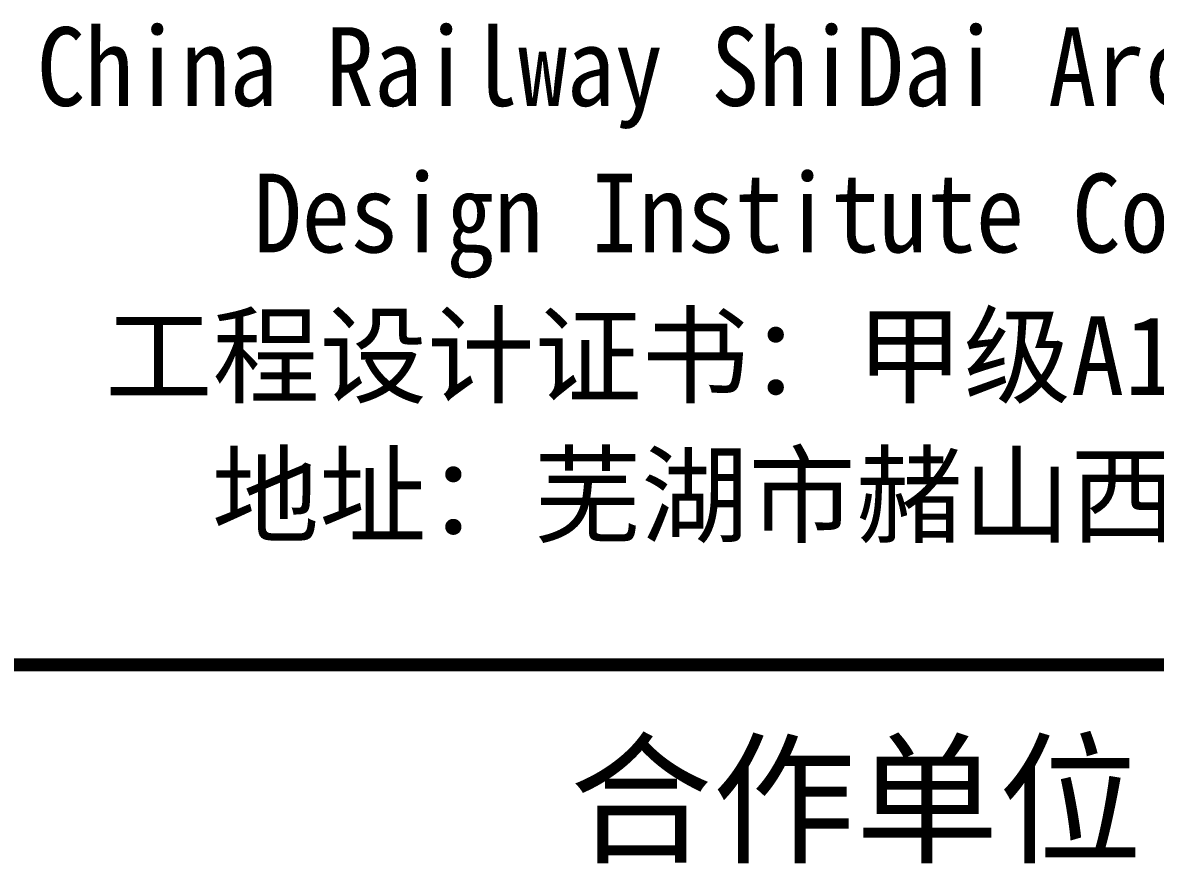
# Model space of a CAD drawing. Extents: x 6827379 to 6887889, y 99218 to 177608.
# Drawn here: x 6865591 to 6867751, y 162842 to 164445 of the extents above; entities that cross this region are included whole.
import ezdxf
from ezdxf.enums import TextEntityAlignment as Align

# ---------------------------------------------------------------- set-up
doc = ezdxf.new("R2010")
doc.units = 0
doc.header["$LTSCALE"] = 1000
doc.header["$MEASUREMENT"] = 0
doc.linetypes.add('CONTINOUS', pattern=[2000000.0, 1000000.0, 1000000.0])
doc.layers.add('校对1', color=2, linetype='Continuous')
doc.styles.add('仿宋GB2312', font='', dxfattribs={"width": 1.5})
doc.styles.add('黑体', font='simhei.ttf')
doc.styles.get('仿宋GB2312').set_extended_font_data('FangSong_GB2312')

# ---------------------------------------------------------------- blocks, each defined once
blk = doc.blocks.new('asdasdsadsads')
blk.add_line((6359598.5, 227528.6), (6366598.5, 227528.6))
at = {"const_width": 50}
blk.add_lwpolyline([(6359598.5, 227528.6), (6366598.5, 227528.6)], dxfattribs=at)
at = {"style": '仿宋GB2312', "width": 0.9}
for s, p in [('China Railway ShiDai Architectural', (6363098.5, 229659.9)), ('Design Institute Co.,Ltd.', (6363098.5, 229101.3))]:
    blk.add_text(s, height=300, dxfattribs=at).set_placement(p, align=Align.CENTER)
for s, height, style, p in [('工程设计证书：甲级A134004632', 300, '仿宋GB2312', (6363098.5, 228558)), ('地址：芜湖市赭山西路12号', 300, '仿宋GB2312', (6363098.5, 228025.7)), ('合作单位', 400, '黑体', (6363098.5, 226815))]:
    blk.add_text(s, height=height, dxfattribs=dict(style=style)).set_placement(p, align=Align.CENTER)

msp = doc.modelspace()

# ---------------------------------------------------------------- block references
at = {"layer": '校对1', "linetype": 'CONTINOUS', "xscale": 0.5, "yscale": 0.5, "zscale": 0.5}
msp.add_blockref('asdasdsadsads', (3685630.1, 49456), dxfattribs=at)

doc.saveas('drawing.dxf')
